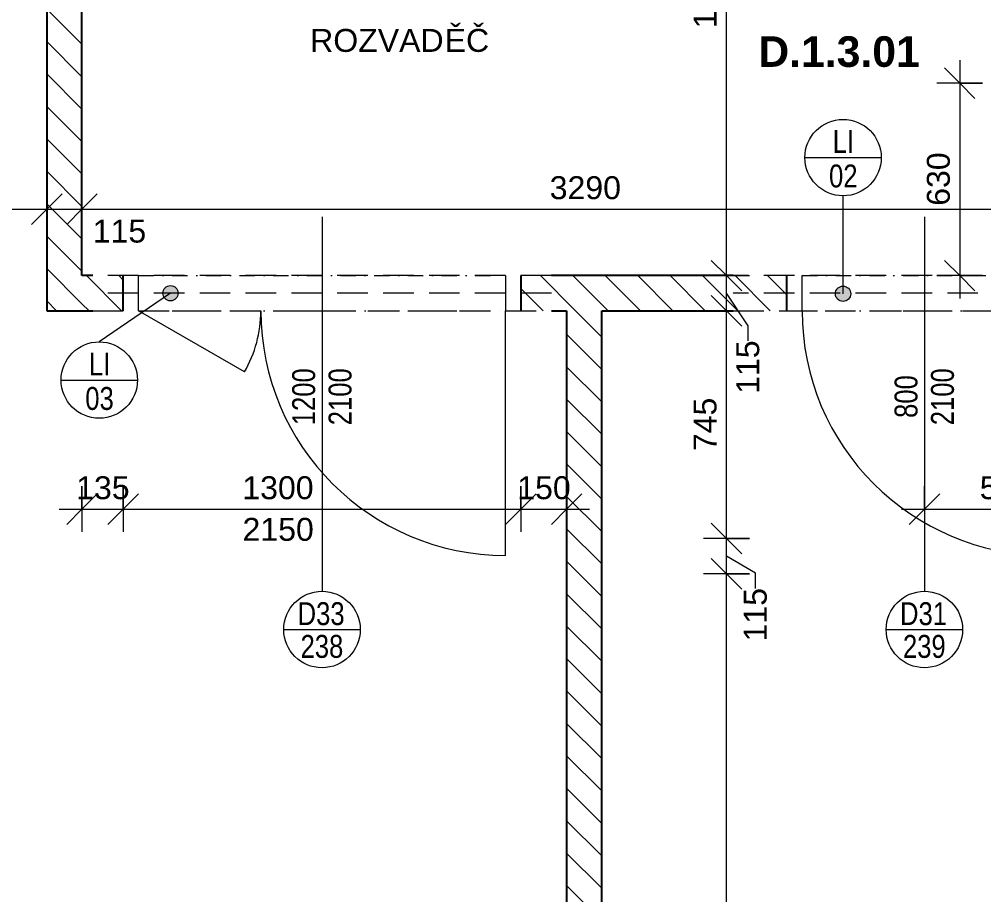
# Model space of a CAD drawing. Header units: millimetres. Extents: x -7705 to 38927, y -2985 to 72287.
# Drawn here: x 10718 to 13872, y 59905 to 62768 of the extents above; entities that cross this region are included whole.
import ezdxf

# ---------------------------------------------------------------- set-up
doc = ezdxf.new("R2010")
doc.units = ezdxf.units.MM
doc.linetypes.add('HA_Dash_3mm-S1mm', pattern=[150, 100, -50])
doc.linetypes.add('HA_DashDot_2_2mm-S0_6mm', pattern=[110, 50, -30, 0, -30])
for name, color, linetype, lineweight in [('A-____-____-DIMS', 9, 'Continuous', 5), ('A-____-____-DIMS-50', 9, 'Continuous', 5), ('A-____-____-IDEN', 9, 'Continuous', 9), ('A-AREA-____-IDEN', 9, 'Continuous', 9), ('A-DOOR-____-IDEN', 9, 'Continuous', 9), ('A-DOOR-____-MCUT', 9, 'HA_DashDot_2_2mm-S0_6mm', 9), ('A-DOOR-____-OTLN', 9, 'Continuous', 9), ('A-DOOR-FRAM-MCUT', 9, 'Continuous', 9), ('A-GENM-____-HDLN', 9, 'HA_Dash_3mm-S1mm', 9), ('A-GENM-____-IDEN', 9, 'Continuous', 9), ('A-GENM-____-OTLN', 9, 'Continuous', 9), ('A-WALL-____-PATT', 9, 'Continuous', 25), ('I-WALL-____-MCUT', 9, 'Continuous', 25)]:
    doc.layers.add(name, color=color, linetype=linetype, lineweight=lineweight)
doc.styles.add('Arial_1', font='arial.ttf', dxfattribs={"height": 75})
doc.styles.add('Arial_2', font='arial.ttf', dxfattribs={"width": 0.8, "height": 75})
doc.styles.add('Arial_B', font='arialbd.ttf', dxfattribs={"height": 100})
doc.dimstyles.new('Inner_Dimensions', dxfattribs={"dimscale": 304.8, "dimtxt": 76.519455, "dimasz": 0.328084, "dimexe": 0.246063, "dimexo": 0.0625, "dimgap": 0.032808, "dimtad": 1, "dimdec": 0, "dimzin": 0, "dimdsep": 46, "dimtxsty": 'Arial_1', "dimblk1": 'OBLIQUE', "dimblk2": 'OBLIQUE', "dimsah": 1, "dimcen": 0.09, "dimdle": 0.246063, "dimazin": 0, "dimtfac": 1, "dimtdec": 4, "dimtix": 1, "dimtmove": 0, "dimatfit": 3, "dimfxl": 0.246063, "dimfxlon": 1, "dimtvp": 1, "dimtolj": 1, "dimtzin": 0, "dimlwd": 9, "dimlwe": 9, "dimarcsym": 2})
doc.dimstyles.new('Inner_Dimensions_1', dxfattribs={"dimscale": 304.8, "dimtxt": 76.519455, "dimasz": 0.328084, "dimexe": 0.246063, "dimexo": 0.0625, "dimgap": 0.032808, "dimtad": 1, "dimdec": 0, "dimzin": 0, "dimdsep": 46, "dimtxsty": 'Arial_1', "dimblk1": 'OBLIQUE', "dimblk2": 'OBLIQUE', "dimsah": 1, "dimcen": 0.09, "dimdle": 0.246063, "dimazin": 0, "dimtfac": 1, "dimtdec": 4, "dimtix": 1, "dimtmove": 2, "dimatfit": 3, "dimfxl": 0.246063, "dimfxlon": 1, "dimtvp": 1, "dimtolj": 1, "dimtzin": 0, "dimlwd": 9, "dimlwe": 9, "dimarcsym": 2})
doc.dimstyles.new('Inner_Dimensions_2', dxfattribs={"dimscale": 304.8, "dimtxt": 76.519455, "dimasz": 0.328084, "dimexe": 0.246063, "dimexo": 0.0625, "dimgap": 0.032808, "dimtad": 1, "dimdec": 0, "dimzin": 0, "dimdsep": 46, "dimtxsty": 'Arial_1', "dimblk1": 'OBLIQUE', "dimblk2": 'OBLIQUE', "dimsah": 1, "dimcen": 0.09, "dimdle": 0.246063, "dimazin": 0, "dimtfac": 1, "dimtdec": 4, "dimtix": 1, "dimtmove": 1, "dimatfit": 3, "dimfxl": 0.246063, "dimfxlon": 1, "dimtvp": 1, "dimtolj": 1, "dimtzin": 0, "dimlwd": 9, "dimlwe": 9, "dimarcsym": 2})
pattern_1 = [(135, (0, 0), (-53.03301, -53.03301), [])]

# ---------------------------------------------------------------- blocks, each defined once
blk = doc.blocks.new('HA_DR_Double_Swing_Solid - In_BJ_1200x2100_800-1652993-DPS_1NP-D')
at = {"layer": 'A-DOOR-____-MCUT'}
for p, q in [((-600, 57.5), (600, 57.5)), ((-600, -57.5), (600, -57.5))]:
    blk.add_line(p, q, dxfattribs=at)
at = {"layer": 'A-DOOR-____-OTLN', "lineweight": 5}
for p, q in [((-253.6, -257.5), (-599.9, -57.5)), ((600, -857.5), (600, -57.5))]:
    blk.add_line(p, q, dxfattribs=at)
for centre, radius, start, end in [((-600, -57.5), 400, 330, 0), ((600, -57.5), 800, 180, 270)]:
    blk.add_arc(centre, radius, start, end, dxfattribs=at)
at = {"layer": 'A-DOOR-FRAM-MCUT'}
for p, q in [((-600, -57.5), (-600, 57.5)), ((600, 57.5), (600, -57.5))]:
    blk.add_line(p, q, dxfattribs=at)
blk = doc.blocks.new('HA_DR_Single_Swing_Solid - In_BJ_800x2100-2000412-DPS_1NP-D')
at = {"layer": 'A-DOOR-____-MCUT'}
for p, q in [((-400, 57.5), (400, 57.5)), ((-400, -57.5), (400, -57.5))]:
    blk.add_line(p, q, dxfattribs=at)
at = {"layer": 'A-DOOR-____-OTLN', "lineweight": 5}
blk.add_line((400, -857.5), (400, -57.5), dxfattribs=at)
blk.add_arc((400, -57.5), 800, 180, 270, dxfattribs=at)
at = {"layer": 'A-DOOR-FRAM-MCUT'}
for p, q in [((-400, -57.5), (-400, 57.5)), ((400, 57.5), (400, -57.5))]:
    blk.add_line(p, q, dxfattribs=at)
blk = doc.blocks.new('TB_Porotherm KP11_5_1500mm - TB_Porotherm KP11_5_1500mm-1850986-DPS_1NP-D')
at = {"layer": 'A-GENM-____-HDLN'}
for p, q in [((750, 57.5), (-750, 57.5)), ((-750, 0), (750, 0)), ((-750, -57.5), (750, -57.5))]:
    blk.add_line(p, q, dxfattribs=at)
blk = doc.blocks.new('TB_Porotherm KP11_5_1250mm - TB_Porotherm KP11_5_1250mm-1850985-DPS_1NP-D')
at = {"layer": 'A-GENM-____-HDLN'}
for p, q in [((625, 57.5), (-625, 57.5)), ((-625, 0), (625, 0)), ((-625, -57.5), (625, -57.5))]:
    blk.add_line(p, q, dxfattribs=at)
blk = doc.blocks.new('DIMBLOCK22-DPS_1NP-D')
at = {"layer": 'A-____-____-DIMS-50', "lineweight": 9}
for p, q in [((8373.2, 62222.7), (8373.2, 62072.7)), ((8373.2, 62147.7), (8373.2, 62222.7)), ((8373.2, 62147.7), (8423.2, 62197.7)), ((10808.2, 62222.7), (10808.2, 62072.7)), ((10808.2, 62147.7), (10808.2, 62222.7)), ((10808.2, 62147.7), (10858.2, 62197.7)), ((8373.2, 62147.7), (8323.2, 62097.7)), ((8373.2, 62147.7), (10808.2, 62147.7)), ((10808.2, 62147.7), (10758.2, 62097.7))]:
    blk.add_line(p, q, dxfattribs=at)
at = {"layer": 'A-____-____-DIMS-50', "color": 0, "lineweight": 9, "insert": (9475.3, 62255.1), "char_height": 75, "width": 276.883, "attachment_point": 1, "line_spacing_factor": 0.941778, "style": 'Arial_1'}
blk.add_mtext('2435', dxfattribs=at)
blk = doc.blocks.new('_Oblique')
at = {"color": 0, "linetype": 'ByBlock', "lineweight": -2}
blk.add_line((-0.5, -0.5), (0.5, 0.5), dxfattribs=at)
blk = doc.blocks.new('DIMBLOCK23-DPS_1NP-D')
at = {"layer": 'A-____-____-DIMS-50', "lineweight": 9}
for p, q in [((10808.2, 62222.7), (10808.2, 62072.7)), ((10808.2, 62147.7), (10808.2, 62222.7)), ((10808.2, 62147.7), (10858.2, 62197.7)), ((10923.2, 62222.7), (10923.2, 62072.7)), ((10923.2, 62147.7), (10923.2, 62222.7)), ((10923.2, 62147.7), (10973.2, 62197.7)), ((10808.2, 62147.7), (10758.2, 62097.7)), ((10808.2, 62147.7), (10923.2, 62147.7)), ((10923.2, 62147.7), (10873.2, 62097.7))]:
    blk.add_line(p, q, dxfattribs=at)
at = {"layer": 'A-____-____-DIMS-50', "color": 0, "lineweight": 9, "insert": (10958.4, 62113.1), "char_height": 75, "width": 207.662, "attachment_point": 1, "line_spacing_factor": 0.941778, "style": 'Arial_1'}
blk.add_mtext('115', dxfattribs=at)
blk = doc.blocks.new('DIMBLOCK24-DPS_1NP-D')
at = {"layer": 'A-____-____-DIMS-50', "lineweight": 9}
for p, q in [((10923.2, 62222.7), (10923.2, 62072.7)), ((10923.2, 62147.7), (10923.2, 62222.7)), ((10923.2, 62147.7), (10973.2, 62197.7)), ((14213.2, 62222.7), (14213.2, 62072.7)), ((14213.2, 62147.7), (14213.2, 62222.7)), ((14213.2, 62147.7), (14263.2, 62197.7)), ((10923.2, 62147.7), (10873.2, 62097.7)), ((10923.2, 62147.7), (14213.2, 62147.7)), ((14213.2, 62147.7), (14163.2, 62097.7))]:
    blk.add_line(p, q, dxfattribs=at)
at = {"layer": 'A-____-____-DIMS-50', "color": 0, "lineweight": 9, "insert": (12452.8, 62255.1), "char_height": 75, "width": 276.883, "attachment_point": 1, "line_spacing_factor": 0.941778, "style": 'Arial_1'}
blk.add_mtext('3290', dxfattribs=at)
blk = doc.blocks.new('HA_TAG_Door_TypeMark_wDimensions - Scale50_Right with Bouble-921060-DPS_1NP-D')
at = {"layer": 'A-DOOR-____-IDEN'}
for p, q in [((0, 5), (0, -19.5)), ((-2.5, -22), (2.5, -22))]:
    blk.add_line(p, q, dxfattribs=at)
blk.add_circle((0, -22), 2.5, dxfattribs=at)
blk = doc.blocks.new('DIMBLOCK152-DPS_1NP-D')
at = {"layer": 'A-____-____-DIMS-50', "lineweight": 9}
for p, q in [((13030.7, 60954.9), (12980.7, 61004.9)), ((13105.7, 60954.9), (12955.7, 60954.9)), ((13030.7, 57204.9), (13030.7, 60954.9)), ((13030.7, 60954.9), (13080.7, 60904.9)), ((13030.7, 60954.9), (13105.7, 60954.9)), ((13030.7, 57279.9), (12980.7, 57329.9)), ((12955.7, 57279.9), (13105.7, 57279.9)), ((13030.7, 57279.9), (12955.7, 57279.9)), ((13030.7, 57279.9), (13080.7, 57229.9))]:
    blk.add_line(p, q, dxfattribs=at)
at = {"layer": 'A-____-____-DIMS-50', "color": 0, "lineweight": 9, "insert": (12923.3, 59002), "char_height": 75, "width": 276.883, "attachment_point": 1, "rotation": 90, "line_spacing_factor": 0.941778, "style": 'Arial_1'}
blk.add_mtext('3675', dxfattribs=at)
blk = doc.blocks.new('DIMBLOCK153-DPS_1NP-D')
at = {"layer": 'A-____-____-DIMS-50', "lineweight": 9}
for p, q in [((13030.7, 61069.9), (12980.7, 61119.9)), ((13105.7, 61069.9), (12955.7, 61069.9)), ((13030.7, 60954.9), (13030.7, 61069.9)), ((13030.7, 61069.9), (13080.7, 61019.9)), ((13030.7, 61069.9), (13105.7, 61069.9)), ((13030.7, 60954.9), (12980.7, 61004.9)), ((13126, 60956.4), (13030.7, 61012.4)), ((13105.7, 60954.9), (12955.7, 60954.9)), ((13030.7, 60954.9), (13080.7, 60904.9)), ((13030.7, 60954.9), (13105.7, 60954.9)), ((13126, 60906.4), (13126, 60956.4))]:
    blk.add_line(p, q, dxfattribs=at)
at = {"layer": 'A-____-____-DIMS-50', "color": 0, "lineweight": 9, "insert": (13087.5, 60733.4), "char_height": 75, "width": 207.662, "attachment_point": 1, "rotation": 90, "line_spacing_factor": 0.941778, "style": 'Arial_1'}
blk.add_mtext('115', dxfattribs=at)
blk = doc.blocks.new('DIMBLOCK154-DPS_1NP-D')
at = {"layer": 'A-____-____-DIMS-50', "lineweight": 9}
for p, q in [((13030.7, 61814.9), (12980.7, 61864.9)), ((12955.7, 61814.9), (13105.7, 61814.9)), ((13030.7, 61814.9), (12955.7, 61814.9)), ((13030.7, 61069.9), (13030.7, 61814.9)), ((13030.7, 61814.9), (13080.7, 61764.9)), ((13030.7, 61069.9), (12980.7, 61119.9)), ((13105.7, 61069.9), (12955.7, 61069.9)), ((13030.7, 61069.9), (13080.7, 61019.9)), ((13030.7, 61069.9), (13105.7, 61069.9))]:
    blk.add_line(p, q, dxfattribs=at)
at = {"layer": 'A-____-____-DIMS-50', "color": 0, "lineweight": 9, "insert": (12923.3, 61355.9), "char_height": 75, "width": 207.662, "attachment_point": 1, "rotation": 90, "line_spacing_factor": 0.941778, "style": 'Arial_1'}
blk.add_mtext('745', dxfattribs=at)
blk = doc.blocks.new('DIMBLOCK155-DPS_1NP-D')
at = {"layer": 'A-____-____-DIMS-50', "lineweight": 9}
for p, q in [((13030.7, 61929.9), (12980.7, 61979.9)), ((12955.7, 61929.9), (13105.7, 61929.9)), ((13030.7, 61929.9), (12955.7, 61929.9)), ((13030.7, 61814.9), (13030.7, 61929.9)), ((13030.7, 61929.9), (13080.7, 61879.9)), ((13030.7, 61814.9), (12980.7, 61864.9)), ((13101.5, 61766.3), (13030.7, 61872.4)), ((12955.7, 61814.9), (13105.7, 61814.9)), ((13030.7, 61814.9), (12955.7, 61814.9)), ((13030.7, 61814.9), (13080.7, 61764.9)), ((13101.5, 61716.3), (13101.5, 61766.3))]:
    blk.add_line(p, q, dxfattribs=at)
at = {"layer": 'A-____-____-DIMS-50', "color": 0, "lineweight": 9, "insert": (13063, 61543.3), "char_height": 75, "width": 207.662, "attachment_point": 1, "rotation": 90, "line_spacing_factor": 0.941778, "style": 'Arial_1'}
blk.add_mtext('115', dxfattribs=at)
blk = doc.blocks.new('DIMBLOCK156-DPS_1NP-D')
at = {"layer": 'A-____-____-DIMS-50', "lineweight": 9}
for p, q in [((13030.7, 63904.9), (12980.7, 63954.9)), ((12955.7, 63904.9), (13105.7, 63904.9)), ((13030.7, 63904.9), (12955.7, 63904.9)), ((13030.7, 61929.9), (13030.7, 63904.9)), ((13030.7, 63904.9), (13080.7, 63854.9)), ((13030.7, 61929.9), (12980.7, 61979.9)), ((12955.7, 61929.9), (13105.7, 61929.9)), ((13030.7, 61929.9), (12955.7, 61929.9)), ((13030.7, 61929.9), (13080.7, 61879.9))]:
    blk.add_line(p, q, dxfattribs=at)
at = {"layer": 'A-____-____-DIMS-50', "color": 0, "lineweight": 9, "insert": (12923.3, 62739.1), "char_height": 75, "width": 276.883, "attachment_point": 1, "rotation": 90, "line_spacing_factor": 0.941778, "style": 'Arial_1'}
blk.add_mtext('1975', dxfattribs=at)
blk = doc.blocks.new('DIMBLOCK174-DPS_1NP-D')
at = {"layer": 'A-____-____-DIMS-50', "lineweight": 9}
for p, q in [((13678.2, 61241.4), (13678.2, 61091.4)), ((13678.2, 61166.4), (13678.2, 61241.4)), ((14213.2, 61241.4), (14213.2, 61091.4)), ((14213.2, 61166.4), (14213.2, 61241.4)), ((13678.2, 61166.4), (13728.2, 61216.4)), ((14213.2, 61166.4), (14263.2, 61216.4)), ((13603.2, 61166.4), (14288.2, 61166.4)), ((13678.2, 61166.4), (13628.2, 61116.4)), ((14213.2, 61166.4), (14163.2, 61116.4))]:
    blk.add_line(p, q, dxfattribs=at)
at = {"layer": 'A-____-____-DIMS-50', "color": 0, "lineweight": 9, "insert": (13859.2, 61273.7), "char_height": 75, "width": 207.662, "attachment_point": 1, "line_spacing_factor": 0.941778, "style": 'Arial_1'}
blk.add_mtext('535', dxfattribs=at)
blk = doc.blocks.new('DIMBLOCK196-DPS_1NP-D')
at = {"layer": 'A-____-____-DIMS-50', "lineweight": 9}
for p, q in [((13793.6, 62559.9), (13743.6, 62609.9)), ((13793.6, 62634.9), (13793.6, 61854.9)), ((13868.6, 62559.9), (13718.6, 62559.9)), ((13793.6, 62559.9), (13843.6, 62509.9)), ((13793.6, 62559.9), (13868.6, 62559.9)), ((13793.6, 61929.9), (13743.6, 61979.9)), ((13868.6, 61929.9), (13718.6, 61929.9)), ((13793.6, 61929.9), (13843.6, 61879.9)), ((13793.6, 61929.9), (13868.6, 61929.9))]:
    blk.add_line(p, q, dxfattribs=at)
at = {"layer": 'A-____-____-DIMS-50', "color": 0, "lineweight": 9, "insert": (13686.2, 62158.4), "char_height": 75, "width": 207.662, "attachment_point": 1, "rotation": 90, "line_spacing_factor": 0.941778, "style": 'Arial_1'}
blk.add_mtext('630', dxfattribs=at)
blk = doc.blocks.new('DIMBLOCK214-DPS_1NP-D')
at = {"layer": 'A-____-____-DIMS-50', "lineweight": 9}
for p, q in [((10923.2, 61241.4), (10923.2, 61091.4)), ((10923.2, 61166.4), (10923.2, 61241.4)), ((11058.2, 61241.4), (11058.2, 61091.4)), ((11058.2, 61166.4), (11058.2, 61241.4)), ((10923.2, 61166.4), (10973.2, 61216.4)), ((11058.2, 61166.4), (11108.2, 61216.4)), ((10848.2, 61166.4), (11058.2, 61166.4)), ((10923.2, 61166.4), (10873.2, 61116.4)), ((11058.2, 61166.4), (11008.2, 61116.4))]:
    blk.add_line(p, q, dxfattribs=at)
at = {"layer": 'A-____-____-DIMS-50', "color": 0, "lineweight": 9, "insert": (10904.2, 61273.7), "char_height": 75, "width": 207.662, "attachment_point": 1, "line_spacing_factor": 0.941778, "style": 'Arial_1'}
blk.add_mtext('135', dxfattribs=at)
blk = doc.blocks.new('DIMBLOCK215-DPS_1NP-D')
at = {"layer": 'A-____-____-DIMS-50', "lineweight": 9}
for p, q in [((11058.2, 61241.4), (11058.2, 61091.4)), ((11058.2, 61166.4), (11058.2, 61241.4)), ((12358.2, 61241.4), (12358.2, 61091.4)), ((12358.2, 61166.4), (12358.2, 61241.4)), ((11058.2, 61166.4), (11108.2, 61216.4)), ((12358.2, 61166.4), (12408.2, 61216.4)), ((11058.2, 61166.4), (11008.2, 61116.4)), ((11058.2, 61166.4), (12358.2, 61166.4)), ((12358.2, 61166.4), (12308.2, 61116.4))]:
    blk.add_line(p, q, dxfattribs=at)
at = {"layer": 'A-____-____-DIMS-50', "color": 0, "lineweight": 9, "insert": (11447.6, 61273.7), "char_height": 75, "width": 276.883, "attachment_point": 1, "line_spacing_factor": 0.941778, "style": 'Arial_1'}
blk.add_mtext('1300', dxfattribs=at)
blk = doc.blocks.new('DIMBLOCK216-DPS_1NP-D')
at = {"layer": 'A-____-____-DIMS-50', "lineweight": 9}
for p, q in [((12358.2, 61241.4), (12358.2, 61091.4)), ((12358.2, 61166.4), (12358.2, 61241.4)), ((12508.2, 61241.4), (12508.2, 61091.4)), ((12508.2, 61166.4), (12508.2, 61241.4)), ((12358.2, 61166.4), (12408.2, 61216.4)), ((12508.2, 61166.4), (12558.2, 61216.4)), ((12358.2, 61166.4), (12308.2, 61116.4)), ((12358.2, 61166.4), (12583.2, 61166.4)), ((12508.2, 61166.4), (12458.2, 61116.4))]:
    blk.add_line(p, q, dxfattribs=at)
at = {"layer": 'A-____-____-DIMS-50', "color": 0, "lineweight": 9, "insert": (12346.7, 61273.7), "char_height": 75, "width": 207.662, "attachment_point": 1, "line_spacing_factor": 0.941778, "style": 'Arial_1'}
blk.add_mtext('150', dxfattribs=at)
blk = doc.blocks.new('HA_TAG_GM_Products - Generic-588599-DPS_1NP-D')
at = {"layer": 'A-GENM-____-IDEN'}
blk.add_line((-2.5, 0), (2.5, 0), dxfattribs=at)
blk.add_circle((0, 0), 2.5, dxfattribs=at)

msp = doc.modelspace()

# ---------------------------------------------------------------- hatches: boundary and pattern name
at = {"layer": 'A-GENM-____-IDEN'}
h = msp.add_hatch(color=256, dxfattribs=at)
edge = h.paths.add_edge_path()
edge.add_arc((11212.7, 61872.4), 25, 0, 360)
h = msp.add_hatch(color=256, dxfattribs=at)
edge = h.paths.add_edge_path()
edge.add_arc((13412.1, 61870.8), 25, 0, 360)
at = {"layer": 'A-WALL-____-PATT', "lineweight": 5}
h = msp.add_hatch(dxfattribs=at)
h.set_pattern_fill('FP_3', color=256, style=0, pattern_type=2)
h.set_pattern_definition(pattern_1)
h.paths.add_polyline_path([(10923.2, 61814.9), (10923.2, 63904.9), (10808.2, 63904.9), (10808.2, 61814.9)])
h = msp.add_hatch(dxfattribs=at)
h.set_pattern_fill('FP_3', color=256, style=0, pattern_type=2)
h.set_pattern_definition(pattern_1)
h.paths.add_polyline_path([(12623.2, 61814.9), (13228.2, 61814.9), (13228.2, 61929.9), (12358.2, 61929.9), (12358.2, 61814.9), (12508.2, 61814.9)])
h.paths.add_polyline_path([(14128.2, 61814.9), (14213.2, 61814.9), (14213.2, 61929.9), (14128.2, 61929.9)])
h.paths.add_polyline_path([(10923.2, 61814.9), (11058.2, 61814.9), (11058.2, 61929.9), (10923.2, 61929.9)])
h = msp.add_hatch(dxfattribs=at)
h.set_pattern_fill('FP_3', color=256, style=0, pattern_type=2)
h.set_pattern_definition(pattern_1)
h.paths.add_polyline_path([(12623.2, 57279.9), (12623.2, 61814.9), (12508.2, 61814.9), (12508.2, 57279.9)])

# ---------------------------------------------------------------- linework, layer by layer
at = {"layer": 'A-GENM-____-IDEN'}
for p, q in [((13412.1, 61870.8), (13412.1, 62191)), ((11212.7, 61872.4), (10979.8, 61713.3))]:
    msp.add_line(p, q, dxfattribs=at)
for centre in [(11212.7, 61872.4), (13412.1, 61870.8)]:
    msp.add_circle(centre, 25, dxfattribs=at)
at = {"layer": 'I-WALL-____-MCUT'}
for p, q in [((10808.2, 63904.9), (10808.2, 61814.9)), ((10923.2, 61929.9), (10923.2, 63904.9)), ((10958.2, 61929.9), (10923.2, 61929.9)), ((11058.2, 61814.9), (11058.2, 61929.9)), ((12358.2, 61929.9), (12358.2, 61814.9)), ((13053.2, 61929.9), (12458.3, 61929.9)), ((13228.2, 61814.9), (13228.2, 61929.9)), ((10808.2, 61814.9), (10958.2, 61814.9)), ((12458.3, 61814.9), (12508.2, 61814.9)), ((12508.2, 61814.9), (12508.2, 57279.9)), ((12623.2, 61814.9), (13053.2, 61814.9)), ((12623.2, 57279.9), (12623.2, 61814.9))]:
    msp.add_line(p, q, dxfattribs=at)

# ---------------------------------------------------------------- block references
at = {"layer": 'A-DOOR-____-IDEN', "xscale": 49.99999999999998, "yscale": 49.99999999999998, "zscale": 49.99999999999998}
for p in [(11708.2, 61872.4), (13678.2, 61872.4)]:
    msp.add_blockref('HA_TAG_Door_TypeMark_wDimensions - Scale50_Right with Bouble-921060-DPS_1NP-D', p, dxfattribs=at)
at = {"layer": 'A-DOOR-____-OTLN'}
for name, p in [('HA_DR_Double_Swing_Solid - In_BJ_1200x2100_800-1652993-DPS_1NP-D', (11708.2, 61872.4)), ('HA_DR_Single_Swing_Solid - In_BJ_800x2100-2000412-DPS_1NP-D', (13678.2, 61872.4))]:
    msp.add_blockref(name, p, dxfattribs=at)
at = {"layer": 'A-GENM-____-IDEN', "xscale": 49.99999999999998, "yscale": 49.99999999999998, "zscale": 49.99999999999998}
for p in [(13412.1, 62316), (10979.8, 61588.3)]:
    msp.add_blockref('HA_TAG_GM_Products - Generic-588599-DPS_1NP-D', p, dxfattribs=at)
at = {"layer": 'A-GENM-____-OTLN', "rotation": 180}
for name, p in [('TB_Porotherm KP11_5_1500mm - TB_Porotherm KP11_5_1500mm-1850986-DPS_1NP-D', (11708.2, 61872.4)), ('TB_Porotherm KP11_5_1250mm - TB_Porotherm KP11_5_1250mm-1850985-DPS_1NP-D', (13678.2, 61872.4))]:
    msp.add_blockref(name, p, dxfattribs=at)

# ---------------------------------------------------------------- texts
at = {"layer": 'A-____-____-IDEN', "lineweight": 5, "char_height": 75, "attachment_point": 1, "style": 'Arial_1'}
for s, insert, width in [('ROZVAD', (11669.4, 62736.9), 533.122), ('ĚČ', (12109.3, 62736.9), 176.371)]:
    msp.add_mtext(s, dxfattribs=dict(at, insert=insert, width=width))
at = {"layer": 'A-AREA-____-IDEN', "lineweight": 5, "insert": (13135.1, 62712.9), "char_height": 100, "width": 653.375, "attachment_point": 1, "style": 'Arial_B'}
msp.add_mtext('D.1.3.01', dxfattribs=at)
at = {"layer": 'A-DOOR-____-IDEN', "lineweight": 5, "char_height": 75, "attachment_point": 1, "rotation": 90, "style": 'Arial_2'}
for s, insert, width in [('1200', (11610.6, 61440.6), 230.886), ('2100', (11729.7, 61440.6), 230.886), ('800', (13580.6, 61464.5), 173.164), ('2100', (13699.7, 61440.6), 230.886)]:
    msp.add_mtext(s, dxfattribs=dict(at, insert=insert, width=width))
at = {"layer": 'A-DOOR-____-IDEN', "lineweight": 5, "char_height": 75, "attachment_point": 1}
for s, insert, width, style in [('2150', (11448.3, 61137.6), 288.607, 'Arial_1'), ('D33', (11628.4, 60861.8), 189.198, 'Arial_2'), ('D31', (13598.4, 60861.8), 189.198, 'Arial_2'), ('238', (11638, 60754.7), 173.164, 'Arial_2'), ('239', (13608, 60754.7), 173.164, 'Arial_2')]:
    msp.add_mtext(s, dxfattribs=dict(at, insert=insert, width=width, style=style))
at = {"layer": 'A-GENM-____-IDEN', "lineweight": 5, "char_height": 75, "attachment_point": 1, "style": 'Arial_2'}
for s, insert, width in [('LI', (13378.3, 62406.1), 86.582), ('02', (13366.3, 62293.4), 115.443), ('LI', (10946, 61678.4), 86.582), ('03', (10934, 61565.7), 115.443)]:
    msp.add_mtext(s, dxfattribs=dict(at, insert=insert, width=width))

# ---------------------------------------------------------------- dimensions: what is measured, and where the dimension line sits
at = {"layer": 'A-____-____-DIMS', "lineweight": 9}
for base, p1, p2, dimstyle, override, picture, middle in [((13030.7, 63904.9), (12955.7, 61929.9), (12955.7, 63904.9), 'Inner_Dimensions_1', {"dimpost": '<>', "dimfxl": 1975}, 'DIMBLOCK156-DPS_1NP-D', (12973.3, 62877.5)), ((13030.7, 61929.9), (12955.7, 61814.9), (12955.7, 61929.9), 'Inner_Dimensions_2', {"dimpost": '<>', "dimfxl": 115}, 'DIMBLOCK155-DPS_1NP-D', (13113, 61647.1)), ((13030.7, 61069.9), (13105.7, 60954.9), (13105.7, 61069.9), 'Inner_Dimensions_2', {"dimpost": '<>', "dimfxl": 115}, 'DIMBLOCK153-DPS_1NP-D', (13137.5, 60837.2))]:
    dim = msp.add_linear_dim(base=base, p1=p1, p2=p2, angle=90, dimstyle=dimstyle, override=override, dxfattribs=at)
    dim.commit()
    dim.dimension.update_dxf_attribs({"geometry": picture, "text_midpoint": middle, "dimtype": 160, "text_rotation": 90})
for base, p1, p2, override, picture, middle in [((13793.6, 61929.9), (13868.6, 62559.9), (13868.6, 61929.9), {"dimpost": '<>', "dimfxl": 630}, 'DIMBLOCK196-DPS_1NP-D', (13745.3, 62244.9)), ((13030.7, 61814.9), (13105.7, 61069.9), (12955.7, 61814.9), {"dimpost": '<>', "dimfxl": 759.950656}, 'DIMBLOCK154-DPS_1NP-D', (12982.6, 61442.4)), ((13030.7, 60954.9), (12955.7, 57279.9), (13105.7, 60954.9), {"dimpost": '<>', "dimfxl": 3678.059949}, 'DIMBLOCK152-DPS_1NP-D', (12982.4, 59117.4))]:
    dim = msp.add_linear_dim(base=base, p1=p1, p2=p2, angle=90, dimstyle='Inner_Dimensions', override=override, dxfattribs=at)
    dim.commit()
    dim.dimension.update_dxf_attribs({"geometry": picture, "text_midpoint": middle})
for base, p1, p2, override, picture, middle in [((10808.2, 62147.7), (8373.2, 62222.7), (10808.2, 62222.7), {"dimpost": '<>', "dimfxl": 2435}, 'DIMBLOCK22-DPS_1NP-D', (9590.7, 62196)), ((14213.2, 62147.7), (10923.2, 62222.7), (14213.2, 62222.7), {"dimpost": '<>', "dimfxl": 3290}, 'DIMBLOCK24-DPS_1NP-D', (12568.2, 62196)), ((11058.2, 61166.4), (10923.2, 61241.4), (11058.2, 61241.4), {"dimpost": '<>', "dimfxl": 135}, 'DIMBLOCK214-DPS_1NP-D', (10990.7, 61214.7)), ((12508.2, 61166.4), (12358.2, 61241.4), (12508.2, 61241.4), {"dimpost": '<>', "dimfxl": 150}, 'DIMBLOCK216-DPS_1NP-D', (12433.2, 61214.6)), ((14213.2, 61166.4), (13678.2, 61241.4), (14213.2, 61241.4), {"dimpost": '<>', "dimfxl": 535}, 'DIMBLOCK174-DPS_1NP-D', (13945.7, 61214.7))]:
    dim = msp.add_linear_dim(base=base, p1=p1, p2=p2, dimstyle='Inner_Dimensions', override=override, dxfattribs=at)
    dim.commit()
    dim.dimension.update_dxf_attribs({"geometry": picture, "text_midpoint": middle})
for base, p1, p2, override, picture, middle in [((10923.2, 62147.7), (10808.2, 62222.7), (10923.2, 62222.7), {"dimpost": '<>', "dimfxl": 115}, 'DIMBLOCK23-DPS_1NP-D', (11062.2, 62063.1)), ((12358.2, 61166.4), (11058.2, 61241.4), (12358.2, 61241.4), {"dimpost": '<>', "dimfxl": 1300}, 'DIMBLOCK215-DPS_1NP-D', (11586, 61223.7))]:
    dim = msp.add_linear_dim(base=base, p1=p1, p2=p2, dimstyle='Inner_Dimensions_1', override=override, dxfattribs=at)
    dim.commit()
    dim.dimension.update_dxf_attribs({"geometry": picture, "text_midpoint": middle, "dimtype": 160})

doc.saveas('drawing.dxf')
